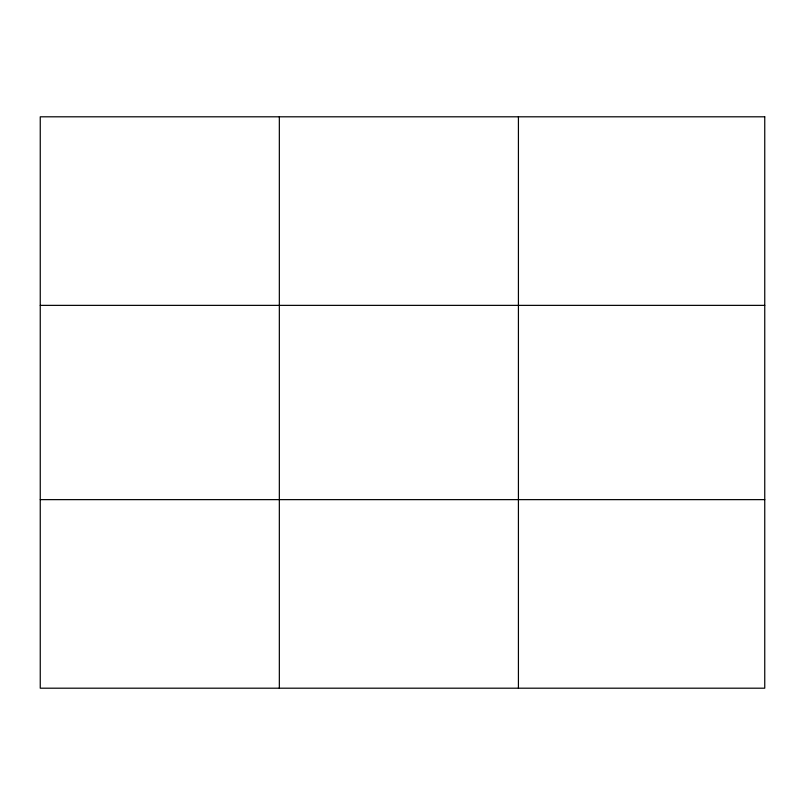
<?xml version="1.0" encoding="UTF-8"?>
<svg xmlns="http://www.w3.org/2000/svg" width="805" height="805" viewBox="0 0 805 805"><rect width="100%" height="100%" fill="white"/><g stroke="black" fill="none" stroke-linecap="round" stroke-linejoin="round"><path stroke-width="1.21" d="M279.335 688.195L279.335 116.806M518.42 688.195L518.42 116.806M40.25 305.367L764.75 305.367M40.25 499.633L764.75 499.633M764.75 116.806L764.75 688.195L40.25 688.195L40.25 116.806L764.75 116.806"/></g></svg>
